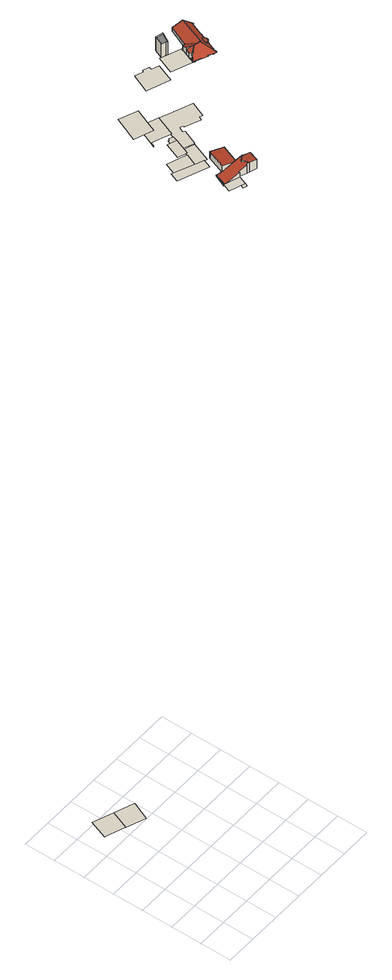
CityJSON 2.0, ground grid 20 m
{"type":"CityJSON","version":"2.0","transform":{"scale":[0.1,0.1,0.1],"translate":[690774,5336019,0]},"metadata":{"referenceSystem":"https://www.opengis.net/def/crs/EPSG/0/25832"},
"CityObjects":{
"building1":{"type":"Building","attributes":{"area_m2":55.53,"max_x":690797.88,"max_y":5336030,"min_x":690786.38,"min_y":5336021.5,"rf_extrusion_mode":"skip","rf_force_lod11":false,"rf_h_ground":560.59,"rf_h_pc_98p":0,"rf_h_roof_50p":0,"rf_h_roof_70p":0,"rf_h_roof_max":0,"rf_h_roof_min":0,"rf_is_glass_roof":false,"rf_nodata_frac":1,"rf_nodata_r":0,"rf_pc_select":"_HIGHEST_YET_INSUFFICIENT_COVERAGE","rf_pc_year":0,"rf_pointcloud_unusable":true,"rf_pt_density":0,"rf_roof_planes":0,"rf_roof_type":"no points","rf_success":true,"rf_t_run":0,"source_file":"690_5336.gml"},"geometry":[{"type":"MultiSurface","lod":"0","boundaries":[[[0,1,2,3]]]}]},
"building2":{"type":"Building","attributes":{"area_m2":118.25,"max_x":690795.81,"max_y":5336057,"min_x":690774.81,"min_y":5336044,"rf_extrusion_mode":"skip","rf_force_lod11":false,"rf_h_ground":560.59,"rf_h_pc_98p":0,"rf_h_roof_50p":0,"rf_h_roof_70p":0,"rf_h_roof_max":0,"rf_h_roof_min":0,"rf_is_glass_roof":false,"rf_nodata_frac":1,"rf_nodata_r":0,"rf_pc_select":"_HIGHEST_YET_INSUFFICIENT_COVERAGE","rf_pc_year":2026,"rf_pointcloud_unusable":true,"rf_pt_density":0,"rf_roof_planes":0,"rf_roof_type":"no points","rf_success":true,"rf_t_run":0,"source_file":"690_5336.gml"},"geometry":[{"type":"MultiSurface","lod":"0","boundaries":[[[4,5,6,7,8,9,10]]]}]},
"building3":{"type":"Building","attributes":{"area_m2":5.8,"max_x":690795.94,"max_y":5336022.5,"min_x":690792.81,"min_y":5336019,"rf_extrusion_mode":"skip","rf_force_lod11":false,"rf_h_ground":560.58,"rf_h_pc_98p":0,"rf_h_roof_50p":0,"rf_h_roof_70p":0,"rf_h_roof_max":0,"rf_h_roof_min":0,"rf_is_glass_roof":false,"rf_nodata_frac":1,"rf_nodata_r":0,"rf_pc_select":"_HIGHEST_YET_INSUFFICIENT_COVERAGE","rf_pc_year":0,"rf_pointcloud_unusable":true,"rf_pt_density":0,"rf_roof_planes":0,"rf_roof_type":"no points","rf_success":true,"rf_t_run":0,"source_file":"690_5336.gml"},"geometry":[{"type":"MultiSurface","lod":"0","boundaries":[[[0,11,12,13]]]}]},
"building4":{"type":"Building","attributes":{"area_m2":101.1,"max_x":690793.38,"max_y":5336063.5,"min_x":690778.38,"min_y":5336051.5,"rf_extrusion_mode":"skip","rf_force_lod11":false,"rf_h_ground":560.49,"rf_h_pc_98p":0,"rf_h_roof_50p":0,"rf_h_roof_70p":0,"rf_h_roof_max":0,"rf_h_roof_min":0,"rf_is_glass_roof":false,"rf_nodata_frac":1,"rf_nodata_r":0,"rf_pc_select":"_HIGHEST_YET_INSUFFICIENT_COVERAGE","rf_pc_year":0,"rf_pointcloud_unusable":true,"rf_pt_density":0,"rf_roof_planes":0,"rf_roof_type":"no points","rf_success":true,"rf_t_run":0,"source_file":"690_5336.gml"},"geometry":[{"type":"MultiSurface","lod":"0","boundaries":[[[14,15,16,17,18]]]}]},
"building5":{"type":"Building","attributes":{"area_m2":160.46,"max_x":690811.12,"max_y":5336037.5,"min_x":690788.38,"min_y":5336023,"rf_extrusion_mode":"standard","rf_force_lod11":false,"rf_h_ground":560.59,"rf_h_pc_98p":0,"rf_h_roof_50p":567.37,"rf_h_roof_70p":567.53,"rf_h_roof_max":567.95,"rf_h_roof_min":564.81,"rf_is_glass_roof":false,"rf_nodata_frac":0.777,"rf_nodata_r":0,"rf_pc_select":"_HIGHEST_YET_INSUFFICIENT_COVERAGE","rf_pc_year":2026,"rf_pointcloud_unusable":false,"rf_pt_density":43.92,"rf_ridgelines":0,"rf_rmse_lod22":0.932,"rf_roof_planes":5,"rf_roof_type":"slanted","rf_success":true,"rf_t_run":8,"rf_volume_lod22":607.67,"source_file":"690_5336.gml"},"children":["building5-1"]},
"building5-1":{"type":"BuildingPart","parents":["building5"],"geometry":[{"type":"MultiSurface","lod":"2.2","boundaries":[[[19,20,21,22,23,24,25,26,27]],[[19,28,29,20]],[[27,30,31]],[[28,19,31]],[[30,27,26,32]],[[33,22,21,34]],[[32,26,25,35]],[[36,23,22,33]],[[37,24,23,36]],[[38,34,21,39]],[[20,29,39]],[[40,41,42]],[[34,38,42]],[[41,40,43,44]],[[45,35,25,24,37]],[[44,43,35,45]],[[44,45,37,36,33,34,42,41]],[[35,43,40,42,38,39,29,28,31,30,32]]],"semantics":{"surfaces":[{"type":"GroundSurface"},{"type":"WallSurface","on_footprint_edge":true},{"type":"WallSurface","on_footprint_edge":false},{"type":"RoofSurface","rf_azimuth":32.4,"rf_h_roof_50p":567.41,"rf_h_roof_70p":567.55,"rf_h_roof_max":567.86,"rf_h_roof_min":566.97,"rf_slope":6.21},{"type":"RoofSurface","rf_azimuth":287.64,"rf_h_roof_50p":563.12,"rf_h_roof_70p":564.62,"rf_h_roof_max":567.82,"rf_h_roof_min":559.44,"rf_slope":25.74}],"values":[0,1,1,1,1,1,1,1,1,1,1,2,2,2,1,2,3,4]}}]},
"building6":{"type":"Building","attributes":{"area_m2":212.73,"max_x":690792.81,"max_y":5336096.5,"min_x":690774.56,"min_y":5336076.5,"rf_extrusion_mode":"skip","rf_force_lod11":false,"rf_h_ground":574.29,"rf_h_pc_98p":0,"rf_h_roof_50p":0,"rf_h_roof_70p":0,"rf_h_roof_max":0,"rf_h_roof_min":0,"rf_is_glass_roof":false,"rf_nodata_frac":1,"rf_nodata_r":0,"rf_pc_select":"_HIGHEST_YET_INSUFFICIENT_COVERAGE","rf_pc_year":0,"rf_pointcloud_unusable":true,"rf_pt_density":0,"rf_roof_planes":0,"rf_roof_type":"no points","rf_success":true,"rf_t_run":0,"source_file":"690_5336.gml"},"geometry":[{"type":"MultiSurface","lod":"0","boundaries":[[[46,47,48,49,50,51,52,53]]]}]},
"building7":{"type":"Building","attributes":{"area_m2":65.28,"max_x":690797.19,"max_y":5336071,"min_x":690787.69,"min_y":5336059,"rf_extrusion_mode":"skip","rf_force_lod11":false,"rf_h_ground":562.25,"rf_h_pc_98p":0,"rf_h_roof_50p":0,"rf_h_roof_70p":0,"rf_h_roof_max":0,"rf_h_roof_min":0,"rf_is_glass_roof":false,"rf_nodata_frac":0.988,"rf_nodata_r":0,"rf_pc_select":"_HIGHEST_YET_INSUFFICIENT_COVERAGE","rf_pc_year":2026,"rf_pointcloud_unusable":true,"rf_pt_density":4,"rf_roof_planes":0,"rf_roof_type":"no points","rf_success":true,"rf_t_run":0,"source_file":"690_5336.gml"},"geometry":[{"type":"MultiSurface","lod":"0","boundaries":[[[54,55,56,57]]]}]},
"building8":{"type":"Building","attributes":{"area_m2":98.35,"max_x":690802.12,"max_y":5336063,"min_x":690790.44,"min_y":5336048.5,"rf_extrusion_mode":"skip","rf_force_lod11":false,"rf_h_ground":560.51,"rf_h_pc_98p":0,"rf_h_roof_50p":0,"rf_h_roof_70p":0,"rf_h_roof_max":0,"rf_h_roof_min":0,"rf_is_glass_roof":false,"rf_nodata_frac":0.949,"rf_nodata_r":0,"rf_pc_select":"_HIGHEST_YET_INSUFFICIENT_COVERAGE","rf_pc_year":2026,"rf_pointcloud_unusable":true,"rf_pt_density":4,"rf_roof_planes":0,"rf_roof_type":"no points","rf_success":true,"rf_t_run":0,"source_file":"690_5336.gml"},"geometry":[{"type":"MultiSurface","lod":"0","boundaries":[[[58,59,60,61]]]}]},
"building9":{"type":"Building","attributes":{"area_m2":113.41,"max_x":690807.62,"max_y":5336048,"min_x":690794.75,"min_y":5336033,"rf_extrusion_mode":"standard","rf_force_lod11":false,"rf_h_ground":560.55,"rf_h_pc_98p":0,"rf_h_roof_50p":564.67,"rf_h_roof_70p":564.69,"rf_h_roof_max":564.81,"rf_h_roof_min":564.27,"rf_is_glass_roof":false,"rf_nodata_frac":0.839,"rf_nodata_r":0,"rf_pc_select":"_HIGHEST_YET_INSUFFICIENT_COVERAGE","rf_pc_year":2026,"rf_pointcloud_unusable":false,"rf_pt_density":15.45,"rf_ridgelines":0,"rf_rmse_lod22":0.0529,"rf_roof_planes":1,"rf_roof_type":"slanted","rf_success":true,"rf_t_run":4,"rf_volume_lod22":495.93,"source_file":"690_5336.gml"},"children":["building9-1"]},
"building9-1":{"type":"BuildingPart","parents":["building9"],"geometry":[{"type":"Solid","lod":"2.2","boundaries":[[[[62,63,64,65]],[[66,64,63,67]],[[68,65,64,66]],[[69,62,65,68]],[[67,63,62,69]],[[67,69,68,66]]]],"semantics":{"surfaces":[{"type":"GroundSurface"},{"type":"WallSurface","on_footprint_edge":true},{"type":"RoofSurface","rf_azimuth":108.61,"rf_h_roof_50p":564.94,"rf_h_roof_70p":565.19,"rf_h_roof_max":565.61,"rf_h_roof_min":564.24,"rf_slope":8.08}],"values":[[0,1,1,1,1,2]]}}]},
"building10":{"type":"Building","attributes":{"area_m2":12.14,"max_x":690798.31,"max_y":5336073,"min_x":690793.38,"min_y":5336069,"rf_extrusion_mode":"skip","rf_force_lod11":false,"rf_h_ground":562.19,"rf_h_pc_98p":0,"rf_h_roof_50p":0,"rf_h_roof_70p":0,"rf_h_roof_max":0,"rf_h_roof_min":0,"rf_is_glass_roof":false,"rf_nodata_frac":0.938,"rf_nodata_r":0,"rf_pc_select":"_HIGHEST_YET_INSUFFICIENT_COVERAGE","rf_pc_year":2026,"rf_pointcloud_unusable":true,"rf_pt_density":4,"rf_roof_planes":0,"rf_roof_type":"no points","rf_success":true,"rf_t_run":0,"source_file":"690_5336.gml"},"geometry":[{"type":"MultiSurface","lod":"0","boundaries":[[[70,56,71,72,73,74]]]}]},
"building11":{"type":"Building","attributes":{"area_m2":177.84,"max_x":690805,"max_y":5336092,"min_x":690786.44,"min_y":5336074.5,"rf_extrusion_mode":"skip","rf_force_lod11":false,"rf_h_ground":561.65,"rf_h_pc_98p":0,"rf_h_roof_50p":0,"rf_h_roof_70p":0,"rf_h_roof_max":0,"rf_h_roof_min":0,"rf_is_glass_roof":false,"rf_nodata_frac":0.956,"rf_nodata_r":0,"rf_pc_select":"_HIGHEST_YET_INSUFFICIENT_COVERAGE","rf_pc_year":2026,"rf_pointcloud_unusable":true,"rf_pt_density":4,"rf_roof_planes":0,"rf_roof_type":"no points","rf_success":true,"rf_t_run":0,"source_file":"690_5336.gml"},"geometry":[{"type":"MultiSurface","lod":"0","boundaries":[[[75,76,77,78,79,80,81,82]]]}]},
"building12":{"type":"Building","attributes":{"area_m2":165.88,"max_x":690801.81,"max_y":5336120.5,"min_x":690784.88,"min_y":5336104,"rf_extrusion_mode":"skip","rf_force_lod11":false,"rf_h_pc_98p":0,"rf_is_glass_roof":false,"rf_nodata_frac":1,"rf_nodata_r":0,"rf_pc_select":"_HIGHEST_YET_INSUFFICIENT_COVERAGE","rf_pc_year":0,"rf_pointcloud_unusable":false,"rf_pt_density":0,"rf_roof_type":"unknown","rf_success":true,"rf_t_run":0,"source_file":"690_5336.gml"},"geometry":[{"type":"MultiSurface","lod":"0","boundaries":[[[83,84,85,86,87,88,89]]]}]},
"building13":{"type":"Building","attributes":{"area_m2":359.8,"max_x":690824.88,"max_y":5336087.5,"min_x":690795,"min_y":5336060.5,"rf_extrusion_mode":"skip","rf_force_lod11":false,"rf_h_ground":561.55,"rf_h_pc_98p":0,"rf_h_roof_50p":0,"rf_h_roof_70p":0,"rf_h_roof_max":0,"rf_h_roof_min":0,"rf_is_glass_roof":false,"rf_nodata_frac":0.929,"rf_nodata_r":0,"rf_pc_select":"_HIGHEST_YET_INSUFFICIENT_COVERAGE","rf_pc_year":2026,"rf_pointcloud_unusable":true,"rf_pt_density":5.25,"rf_roof_planes":0,"rf_roof_type":"no planes","rf_success":true,"rf_t_run":1,"source_file":"690_5336.gml"},"geometry":[{"type":"MultiSurface","lod":"0","boundaries":[[[90,91,92,93,94,95,96,97,98,99,100,101,102,103,104,105,106,107,108,109,110,111,112,113,114,115]]]}]},
"building14":{"type":"Building","attributes":{"area_m2":167.84,"max_x":690814.25,"max_y":5336116,"min_x":690797.38,"min_y":5336099.5,"rf_extrusion_mode":"skip","rf_force_lod11":false,"rf_h_pc_98p":0,"rf_is_glass_roof":false,"rf_nodata_frac":1,"rf_nodata_r":0,"rf_pc_select":"_HIGHEST_YET_INSUFFICIENT_COVERAGE","rf_pc_year":0,"rf_pointcloud_unusable":false,"rf_pt_density":0,"rf_roof_type":"unknown","rf_success":true,"rf_t_run":0,"source_file":"690_5336.gml"},"geometry":[{"type":"MultiSurface","lod":"0","boundaries":[[[116,117,87,118]]]}]},
"building15":{"type":"Building","attributes":{"area_m2":195.93,"max_x":690828.19,"max_y":5336111,"min_x":690809.56,"min_y":5336094,"rf_extrusion_mode":"skip","rf_force_lod11":false,"rf_h_ground":571.45,"rf_h_pc_98p":0,"rf_h_roof_50p":0,"rf_h_roof_70p":0,"rf_h_roof_max":0,"rf_h_roof_min":0,"rf_is_glass_roof":false,"rf_nodata_frac":0.938,"rf_nodata_r":0,"rf_pc_select":"_HIGHEST_YET_INSUFFICIENT_COVERAGE","rf_pc_year":2026,"rf_pointcloud_unusable":true,"rf_pt_density":4,"rf_roof_planes":0,"rf_roof_type":"no points","rf_success":true,"rf_t_run":0,"source_file":"690_5336.gml"},"geometry":[{"type":"MultiSurface","lod":"0","boundaries":[[[119,120,121,122,123,124,125,126]]]}]},
"building16":{"type":"Building","attributes":{"area_m2":160.98,"max_x":690840.81,"max_y":5336104.5,"min_x":690823.75,"min_y":5336088.5,"rf_extrusion_mode":"standard","rf_force_lod11":false,"rf_h_ground":577.85,"rf_h_pc_98p":0,"rf_h_roof_50p":577.75,"rf_h_roof_70p":577.77,"rf_h_roof_max":577.93,"rf_h_roof_min":577.33,"rf_is_glass_roof":false,"rf_nodata_frac":0.863,"rf_nodata_r":0,"rf_pc_select":"_HIGHEST_YET_INSUFFICIENT_COVERAGE","rf_pc_year":2026,"rf_pointcloud_unusable":false,"rf_pt_density":28.14,"rf_ridgelines":0,"rf_rmse_lod22":0,"rf_roof_planes":5,"rf_roof_type":"slanted","rf_success":true,"rf_t_run":7,"rf_volume_lod22":0,"source_file":"690_5336.gml"},"geometry":[{"type":"MultiSurface","lod":"0","boundaries":[[[127,128,129,130]]]}]},
"building17":{"type":"Building","attributes":{"area_m2":28.83,"max_x":690843.75,"max_y":5336116,"min_x":690836.75,"min_y":5336109,"rf_extrusion_mode":"standard","rf_force_lod11":false,"rf_h_ground":577.89,"rf_h_pc_98p":0,"rf_h_roof_50p":567.47,"rf_h_roof_70p":567.47,"rf_h_roof_max":567.49,"rf_h_roof_min":567.47,"rf_is_glass_roof":false,"rf_nodata_frac":0.877,"rf_nodata_r":0,"rf_pc_select":"_HIGHEST_YET_INSUFFICIENT_COVERAGE","rf_pc_year":2026,"rf_pointcloud_unusable":false,"rf_pt_density":12.86,"rf_ridgelines":0,"rf_rmse_lod22":0.346,"rf_roof_planes":1,"rf_roof_type":"horizontal","rf_success":true,"rf_t_run":1,"rf_volume_lod22":-296.28,"source_file":"690_5336.gml"},"children":["building17-1"]},
"building17-1":{"type":"BuildingPart","parents":["building17"],"geometry":[{"type":"Solid","lod":"2.2","boundaries":[[[[131,132,133,134,135,136]],[[132,137,138,133]],[[131,139,137,132]],[[136,140,139,131]],[[133,138,141,134]],[[134,141,142,135]],[[135,142,140,136]],[[141,138,137,139,140,142]]]],"semantics":{"surfaces":[{"type":"GroundSurface"},{"type":"WallSurface","on_footprint_edge":true},{"type":"RoofSurface","rf_azimuth":293.37,"rf_h_roof_50p":567.61,"rf_h_roof_70p":567.68,"rf_h_roof_max":567.81,"rf_h_roof_min":567.41,"rf_slope":4.45}],"values":[[0,1,1,1,1,1,1,2]]}}]},
"building18":{"type":"Building","attributes":{"area_m2":337.88,"max_x":690859.69,"max_y":5336112,"min_x":690836.62,"min_y":5336083,"rf_extrusion_mode":"standard","rf_force_lod11":false,"rf_h_ground":577.85,"rf_h_pc_98p":0,"rf_h_roof_50p":581.67,"rf_h_roof_70p":582.45,"rf_h_roof_max":583.51,"rf_h_roof_min":578.29,"rf_h_roof_ridge":584.05,"rf_is_glass_roof":false,"rf_nodata_frac":0,"rf_nodata_r":0,"rf_pc_select":"PREFERRED_AND_LATEST","rf_pc_year":2026,"rf_pointcloud_unusable":false,"rf_pt_density":1384.11,"rf_ridgelines":12,"rf_rmse_lod22":1.1,"rf_roof_planes":45,"rf_roof_type":"slanted","rf_success":true,"rf_t_run":286,"rf_volume_lod22":1152.1,"source_file":"690_5336.gml"},"children":["building18-1"]},
"building18-1":{"type":"BuildingPart","parents":["building18"],"geometry":[{"type":"MultiSurface","lod":"2.2","boundaries":[[[143,144,145,146,147,148,149,150,151,152,153,154,155,156,157,158,159,160,161,162,163,164,127,165,166,167,168,169,170,171,172,173,174]],[[170,175,176]],[[175,170,169,177]],[[177,169,168,178]],[[179,167,166,180]],[[154,181,182]],[[127,183,184,165]],[[158,185,186]],[[187,161,188]],[[189,162,190]],[[161,191,190]],[[192,163,162,189,193]],[[185,158,157,194]],[[194,157,195]],[[151,196,152]],[[181,154,153,197]],[[198,199,200,201]],[[202,148,147,200]],[[203,204,205,206]],[[207,208,209,210]],[[211,143,174,212]],[[212,174,173,213]],[[213,173,214]],[[180,166,165,215]],[[178,168,167,179]],[[152,196,153]],[[216,149,148,202]],[[217,150,149,216]],[[218,217,219]],[[150,217,218,151]],[[220,221,222,223]],[[224,225,221,220]],[[164,226,183,127]],[[227,192,228]],[[229,230,204,203]],[[201,200,147,146,230,229]],[[231,145,144,232]],[[230,146,145,231]],[[233,234,235]],[[236,237,234,233,238]],[[193,189,239,225,224]],[[240,241,226,164,242]],[[243,244,191,161,187]],[[245,246,247,248]],[[248,247,249,250]],[[238,233,251]],[[252,253,237,236]],[[254,255,253,252]],[[255,254,256]],[[257,258,259]],[[258,257,260,261]],[[242,164,163,192,227]],[[215,165,184,241,240]],[[210,209,262,263]],[[263,262,199,198]],[[206,205,264,265]],[[232,144,143,211]],[[265,264,208,207]],[[250,249,244,243]],[[225,239,266,267]],[[267,266,246,245]],[[223,222,268,269]],[[269,268,260,257]],[[253,255,177,178,179,235,234,237]],[[241,184,183,226]],[[215,240,242,227,228,259,258,261,251,233,235,179,180]],[[265,207,210,263,198,201,229,203,206]],[[246,266,239,189,190,191,244,249,247]],[[219,270,256,254,252,236,238,251,261,260,268,222,221,225,267,245,248,250,243,187,188,160,159,186,185,194,195,156,155,182,181,197,153,196,151,218]],[[269,257,259,228,192,193,224,220,223]],[[270,219,217,216,202,200,199,262,209,208,264,205,204,230,231,232,211,212,213,214,172,171,176,175,177,255,256]]],"semantics":{"surfaces":[{"type":"GroundSurface"},{"type":"WallSurface","on_footprint_edge":true},{"type":"WallSurface","on_footprint_edge":false},{"type":"RoofSurface","rf_azimuth":291.2,"rf_h_roof_50p":582.01,"rf_h_roof_70p":582.63,"rf_h_roof_max":584.04,"rf_h_roof_min":580.15,"rf_slope":24.99},{"type":"RoofSurface","rf_azimuth":330.55,"rf_h_roof_50p":575.59,"rf_h_roof_70p":575.59,"rf_h_roof_max":580.51,"rf_h_roof_min":575.59,"rf_slope":35.34},{"type":"RoofSurface","rf_azimuth":25.69,"rf_h_roof_50p":582.21,"rf_h_roof_70p":582.72,"rf_h_roof_max":583.65,"rf_h_roof_min":580.14,"rf_slope":29.63},{"type":"RoofSurface","rf_azimuth":125.74,"rf_h_roof_50p":580.46,"rf_h_roof_70p":580.49,"rf_h_roof_max":580.59,"rf_h_roof_min":580.35,"rf_slope":4.01},{"type":"RoofSurface","rf_azimuth":263.61,"rf_h_roof_50p":577.78,"rf_h_roof_70p":579.45,"rf_h_roof_max":581.96,"rf_h_roof_min":577.11,"rf_slope":42.7},{"type":"RoofSurface","rf_azimuth":201.11,"rf_h_roof_50p":580.2,"rf_h_roof_70p":581.26,"rf_h_roof_max":584.04,"rf_h_roof_min":577.94,"rf_slope":41.94},{"type":"RoofSurface","rf_azimuth":270.64,"rf_h_roof_50p":582.58,"rf_h_roof_70p":582.8,"rf_h_roof_max":583.63,"rf_h_roof_min":581.95,"rf_slope":22.67},{"type":"RoofSurface","rf_azimuth":111.39,"rf_h_roof_50p":580.92,"rf_h_roof_70p":582,"rf_h_roof_max":583.76,"rf_h_roof_min":577.63,"rf_slope":42.06}],"values":[0,1,1,1,1,1,1,1,1,1,1,1,1,1,1,1,2,1,2,2,1,1,1,1,1,1,1,1,2,1,2,2,1,2,2,1,1,1,2,2,2,2,2,2,2,2,2,2,2,2,2,1,2,2,2,2,1,2,2,2,2,2,2,3,4,5,6,7,8,9,10]}}]}
},
"vertices":[
[220,24,5606],[238,76,5606],[144,110,5606],[124,59,5606],
[8,324,5606],[199,251,5606],[218,301,5606],[164,323,5606],[165,325,5606],[44,376,5606],[31,382,5606],
[196,33,5606],[188,11,5606],[211,2,5606],
[44,376,5605],[165,325,5605],[194,400,5605],[72,445,5605],[55,405,5605],
[144,111,5606],[173,185,5606],[325,126,5606],[371,108,5606],[345,41,5606],[302,57,5606],[284,64,5606],[241,81,5606],[239,76,5606],[144,111,5595],[173,185,5598],[239,76,5644],[165,103,5606],[241,81,5644],[371,108,5670],[325,126,5671],[284,64,5666],[345,41,5678],[302,57,5679],[325,126,5676],[189,179,5606],[293,109,5664],[293,109,5674],[315,121,5672],[303,69,5674],[303,69,5677],[284,64,5679],
[6,619,5743],[78,592,5743],[124,575,5743],[143,619,5743],[188,730,5743],[183,732,5743],[163,740,5743],[71,775,5743],
[137,421,5622],[194,400,5622],[232,501,5622],[175,522,5622],
[235,294,5605],[281,415,5605],[210,442,5605],[164,323,5605],
[208,171,5605],[254,291,5605],[336,259,5605],[291,139,5605],[336,259,5643],[254,291,5655],[291,139,5643],[208,171,5656],
[194,515,5622],[243,532,5622],[215,542,5622],[211,531,5622],[201,534,5622],
[259,557,5616],[310,683,5616],[188,730,5616],[143,619,5616],[124,575,5616],[126,574,5616],[139,604,5616],[165,594,5616],
[109,898,0],[140,887,0],[205,862,0],[205,861,0],[234,850,0],[278,966,0],[152,1014,0],
[471,509,5615],[509,605,5615],[423,638,5615],[401,647,5615],[396,650,5615],[395,649,5615],[352,666,5615],[352,667,5615],[311,683,5615],[310,683,5615],[259,557,5615],[253,559,5615],[236,512,5615],[210,443,5615],[281,415,5615],[318,511,5615],[316,515,5615],[306,519,5615],[315,543,5615],[327,553,5615],[330,548,5615],[347,541,5615],[344,535,5615],[376,522,5615],[440,496,5615],[449,517,5615],
[403,921,0],[279,969,0],[355,803,0],
[542,862,5714],[494,880,5714],[501,896,5714],[461,912,5714],[457,900,5714],[403,921,5714],[355,803,5714],[497,748,5714],
[668,806,5778],[539,856,5778],[497,748,5778],[627,697,5778],
[666,899,5779],[698,958,5779],[651,971,5779],[628,915,5779],[627,913,5779],[658,902,5779],[698,958,5678],[651,971,5674],[666,899,5678],[658,902,5677],[628,915,5674],[627,913,5674],
[816,788,5778],[799,745,5778],[801,745,5778],[795,729,5778],[792,721,5778],[766,657,5778],[770,655,5778],[766,646,5778],[764,642,5778],[742,649,5778],[742,651,5778],[714,664,5778],[713,661,5778],[674,676,5778],[675,679,5778],[639,693,5778],[637,690,5778],[626,695,5778],[631,706,5778],[641,733,5778],[649,755,5778],[665,796,5778],[675,803,5778],[685,799,5778],[687,804,5778],[743,929,5778],[800,901,5778],[855,875,5778],[857,874,5778],[855,869,5778],[847,872,5778],[814,789,5778],[855,875,5780],[856,874,5778],[800,901,5835],[743,929,5805],[687,804,5802],[685,799,5805],[714,664,5780],[713,662,5778],[668,806,5755],[675,803,5759],[639,693,5781],[638,691,5778],[631,706,5789],[627,695,5778],[641,733,5780],[640,730,5778],[631,706,5768],[649,755,5822],[641,733,5818],[675,679,5781],[674,677,5778],[742,649,5777],[742,651,5779],[776,712,5804],[776,712,5792],[792,721,5782],[792,721,5803],[766,657,5782],[792,730,5804],[792,730,5785],[794,736,5785],[794,736,5804],[781,752,5805],[781,752,5801],[772,736,5803],[772,736,5805],[816,788,5784],[814,789,5786],[847,872,5786],[854,869,5778],[675,803,5805],[770,655,5779],[766,646,5779],[766,646,5783],[763,647,5782],[649,717,5822],[649,717,5804],[657,725,5813],[657,725,5825],[645,718,5820],[645,718,5804],[665,796,5760],[649,755,5836],[682,742,5835],[795,729,5804],[795,729,5782],[801,745,5782],[799,745,5784],[723,730,5831],[723,730,5830],[721,736,5828],[724,731,5840],[724,731,5831],[723,730,5839],[645,718,5782],[671,797,5810],[671,797,5761],[665,796,5812],[633,704,5788],[633,704,5770],[639,709,5794],[639,709,5776],[636,709,5773],[636,709,5793],[637,707,5773],[637,707,5792],[711,729,5834],[725,728,5838],[725,728,5832],[732,727,5839],[732,727,5834],[730,722,5834],[684,737,5836],[684,737,5837],[684,738,5836],[684,737,5832],[703,733,5835],[766,720,5804],[766,720,5805],[787,752,5797],[787,752,5805],[645,715,5782],[645,715,5801],[660,721,5811],[660,721,5827],[747,682,5807]
]}
